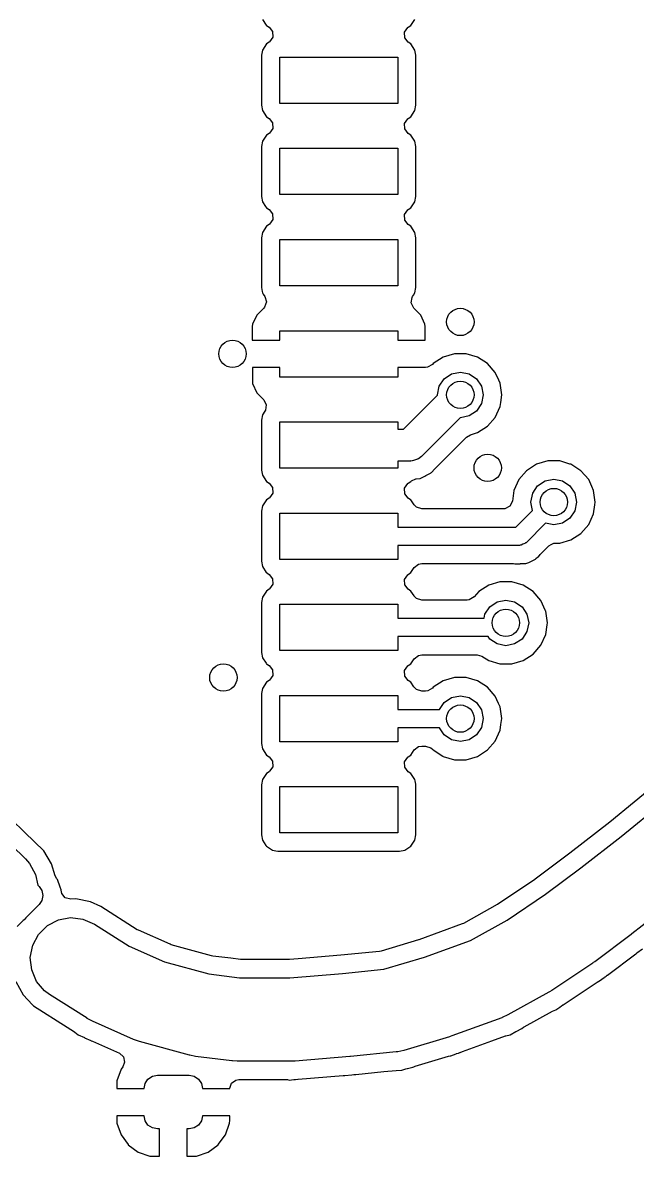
# Model space of a CAD drawing. Extents: x 100.3 to 197.2, y -144.7 to -85.3.
# Drawn here: x 148.55 to 155.29, y -128.05 to -115.62 of the extents above; entities that cross this region are included whole.
import ezdxf

# ---------------------------------------------------------------- set-up
doc = ezdxf.new("R2010")
doc.units = 0
doc.layers.add('BLACK', color=7, linetype='CONTINUOUS')

msp = doc.modelspace()

# ---------------------------------------------------------------- linework, layer by layer
at = {"layer": 'BLACK', "linetype": 'CONTINUOUS'}
for p, q in [((151.179, -115.582), (151.22, -115.644)), ((152.807, -115.649), (152.852, -115.582)), ((151.22, -115.644), (151.223, -115.649)), ((151.223, -115.649), (151.223, -115.649)), ((151.223, -115.649), (151.252, -115.668)), ((151.252, -115.668), (151.289, -115.716)), ((151.289, -115.716), (151.292, -115.777)), ((152.739, -115.723), (152.773, -115.672)), ((152.741, -115.784), (152.739, -115.723)), ((152.773, -115.672), (152.779, -115.668)), ((152.779, -115.668), (152.807, -115.649)), ((151.223, -115.851), (151.179, -115.918)), ((151.252, -115.832), (151.223, -115.851)), ((151.223, -115.851), (151.223, -115.851)), ((151.258, -115.828), (151.252, -115.832)), ((151.292, -115.777), (151.258, -115.828)), ((152.779, -115.832), (152.741, -115.784)), ((152.807, -115.851), (152.779, -115.832)), ((152.852, -115.918), (152.807, -115.851)), ((151.179, -115.918), (151.167, -115.976)), ((151.167, -115.976), (151.167, -115.976)), ((151.167, -115.976), (151.167, -116.524)), ((151.179, -115.918), (151.179, -115.918)), ((152.863, -115.976), (152.852, -115.918)), ((152.863, -116.524), (152.863, -115.976)), ((151.368, -116.504), (151.368, -115.996)), ((151.368, -115.996), (152.663, -115.996)), ((152.663, -115.996), (152.663, -116.504)), ((151.167, -116.524), (151.167, -116.524)), ((151.167, -116.524), (151.179, -116.582)), ((151.179, -116.582), (151.179, -116.582)), ((151.179, -116.582), (151.223, -116.649)), ((152.663, -116.504), (151.368, -116.504)), ((152.807, -116.649), (152.852, -116.582)), ((152.852, -116.582), (152.863, -116.524)), ((151.223, -116.649), (151.223, -116.649)), ((151.223, -116.649), (151.223, -116.649)), ((151.223, -116.649), (151.252, -116.668)), ((151.252, -116.668), (151.289, -116.716)), ((151.289, -116.716), (151.292, -116.777)), ((152.739, -116.723), (152.773, -116.672)), ((152.741, -116.784), (152.739, -116.723)), ((152.773, -116.672), (152.779, -116.668)), ((152.779, -116.668), (152.807, -116.649)), ((151.223, -116.851), (151.179, -116.918)), ((151.252, -116.832), (151.223, -116.851)), ((151.223, -116.851), (151.223, -116.851)), ((151.258, -116.828), (151.252, -116.832)), ((151.292, -116.777), (151.258, -116.828)), ((152.779, -116.832), (152.741, -116.784)), ((152.807, -116.851), (152.779, -116.832)), ((152.852, -116.918), (152.807, -116.851)), ((151.179, -116.918), (151.167, -116.976)), ((151.167, -116.976), (151.167, -116.976)), ((151.167, -116.976), (151.167, -117.524)), ((151.179, -116.918), (151.179, -116.918)), ((152.863, -116.976), (152.852, -116.918)), ((152.863, -117.524), (152.863, -116.976)), ((151.368, -117.504), (151.368, -116.996)), ((151.368, -116.996), (152.663, -116.996)), ((152.663, -116.996), (152.663, -117.504)), ((151.167, -117.524), (151.167, -117.524)), ((151.167, -117.524), (151.179, -117.582)), ((151.179, -117.582), (151.179, -117.582)), ((151.179, -117.582), (151.214, -117.635)), ((152.663, -117.504), (151.368, -117.504)), ((152.807, -117.649), (152.852, -117.582)), ((152.852, -117.582), (152.863, -117.524)), ((151.214, -117.635), (151.223, -117.649)), ((151.223, -117.649), (151.252, -117.668)), ((151.252, -117.668), (151.289, -117.716)), ((151.289, -117.716), (151.292, -117.777)), ((152.739, -117.723), (152.773, -117.672)), ((152.741, -117.784), (152.739, -117.723)), ((152.773, -117.672), (152.779, -117.668)), ((152.779, -117.668), (152.807, -117.649)), ((151.223, -117.851), (151.179, -117.918)), ((151.252, -117.832), (151.223, -117.851)), ((151.223, -117.851), (151.223, -117.851)), ((151.258, -117.828), (151.252, -117.832)), ((151.292, -117.777), (151.258, -117.828)), ((152.779, -117.832), (152.741, -117.784)), ((152.807, -117.851), (152.779, -117.832)), ((152.852, -117.918), (152.807, -117.851)), ((151.179, -117.918), (151.167, -117.976)), ((151.167, -117.976), (151.167, -117.976)), ((151.167, -117.976), (151.167, -118.524)), ((151.179, -117.918), (151.179, -117.918)), ((152.863, -117.976), (152.852, -117.918)), ((152.863, -118.524), (152.863, -117.976)), ((151.368, -118.504), (151.368, -117.996)), ((151.368, -117.996), (152.663, -117.996)), ((152.663, -117.996), (152.663, -118.504)), ((151.167, -118.524), (151.167, -118.524)), ((151.167, -118.524), (151.176, -118.567)), ((151.176, -118.567), (151.179, -118.582)), ((151.179, -118.582), (151.188, -118.596)), ((151.188, -118.596), (151.205, -118.622)), ((152.663, -118.504), (151.368, -118.504)), ((152.835, -118.607), (152.852, -118.582)), ((152.852, -118.582), (152.863, -118.524)), ((151.222, -118.68), (151.2, -118.738)), ((151.205, -118.622), (151.222, -118.68)), ((152.81, -118.692), (152.82, -118.632)), ((152.838, -118.747), (152.81, -118.692)), ((152.82, -118.632), (152.825, -118.622)), ((152.825, -118.622), (152.835, -118.607)), ((151.116, -118.824), (151.07, -118.926)), ((151.193, -118.747), (151.116, -118.824)), ((151.2, -118.738), (151.193, -118.747)), ((152.915, -118.824), (152.838, -118.747)), ((152.96, -118.926), (152.915, -118.824)), ((151.07, -118.926), (151.067, -118.951)), ((151.067, -118.951), (151.067, -119.1)), ((151.07, -118.926), (151.07, -118.926)), ((152.963, -118.951), (152.96, -118.926)), ((152.963, -119.1), (152.963, -118.951)), ((152.963, -118.951), (152.963, -118.951)), ((151.368, -119.1), (151.368, -118.996)), ((151.368, -118.996), (152.663, -118.996)), ((152.663, -118.996), (152.663, -119.1)), ((151.067, -119.1), (151.068, -119.1)), ((151.068, -119.1), (151.368, -119.1)), ((152.663, -119.1), (152.963, -119.1)), ((152.963, -119.1), (152.963, -119.1)), ((153.161, -119.286), (153.052, -119.356)), ((153.285, -119.249), (153.161, -119.286)), ((153.161, -119.286), (153.161, -119.286)), ((153.415, -119.249), (153.285, -119.249)), ((153.285, -119.249), (153.285, -119.249)), ((153.539, -119.286), (153.415, -119.249)), ((153.415, -119.249), (153.415, -119.249)), ((153.648, -119.356), (153.539, -119.286)), ((153.539, -119.286), (153.539, -119.286)), ((153.539, -119.286), (153.539, -119.286)), ((153.539, -119.286), (153.539, -119.286)), ((151.368, -119.4), (151.068, -119.4)), ((151.068, -119.4), (151.068, -119.4)), ((151.068, -119.4), (151.068, -119.549)), ((151.368, -119.504), (151.368, -119.4)), ((152.969, -119.4), (152.663, -119.4)), ((152.663, -119.4), (152.663, -119.504)), ((152.991, -119.397), (152.969, -119.4)), ((153.043, -119.366), (152.991, -119.397)), ((153.052, -119.356), (153.043, -119.366)), ((153.173, -119.523), (153.254, -119.469)), ((153.254, -119.469), (153.35, -119.45)), ((153.35, -119.45), (153.446, -119.469)), ((153.446, -119.469), (153.527, -119.523)), ((153.733, -119.454), (153.648, -119.356)), ((153.648, -119.356), (153.648, -119.356)), ((153.648, -119.356), (153.648, -119.356)), ((153.771, -119.537), (153.733, -119.454)), ((151.068, -119.549), (151.07, -119.574)), ((151.07, -119.574), (151.116, -119.676)), ((152.663, -119.504), (151.368, -119.504)), ((153.119, -119.604), (153.173, -119.523)), ((153.527, -119.523), (153.581, -119.604)), ((153.787, -119.572), (153.771, -119.537)), ((153.805, -119.7), (153.787, -119.572)), ((151.116, -119.676), (151.193, -119.753)), ((152.728, -120.075), (153.1, -119.702)), ((153.1, -119.7), (153.119, -119.604)), ((153.1, -119.702), (153.1, -119.7)), ((153.581, -119.604), (153.6, -119.7)), ((153.6, -119.7), (153.581, -119.796)), ((153.793, -119.783), (153.805, -119.7)), ((153.805, -119.7), (153.805, -119.7)), ((151.193, -119.753), (151.22, -119.808)), ((151.22, -119.808), (151.211, -119.868)), ((153.581, -119.796), (153.527, -119.877)), ((153.733, -119.946), (153.787, -119.828)), ((153.787, -119.828), (153.793, -119.783)), ((151.179, -119.918), (151.167, -119.976)), ((151.205, -119.878), (151.179, -119.918)), ((151.179, -119.918), (151.179, -119.918)), ((151.211, -119.868), (151.205, -119.878)), ((153.348, -119.95), (152.924, -120.374)), ((153.35, -119.95), (153.348, -119.95)), ((153.446, -119.931), (153.35, -119.95)), ((153.527, -119.877), (153.446, -119.931)), ((153.648, -120.044), (153.733, -119.946)), ((151.167, -119.976), (151.167, -119.976)), ((151.167, -119.976), (151.167, -120.524)), ((151.368, -120.504), (151.368, -119.996)), ((151.368, -119.996), (152.663, -119.996)), ((152.663, -119.996), (152.663, -120.075)), ((152.663, -120.075), (152.728, -120.075)), ((153.539, -120.114), (153.648, -120.044)), ((153.24, -120.341), (153.419, -120.162)), ((153.419, -120.162), (153.461, -120.137)), ((153.461, -120.137), (153.539, -120.114)), ((153.072, -120.509), (153.24, -120.341)), ((152.8, -120.425), (152.663, -120.425)), ((152.663, -120.425), (152.663, -120.504)), ((152.805, -120.424), (152.8, -120.425)), ((152.811, -120.425), (152.805, -120.424)), ((152.846, -120.414), (152.811, -120.425)), ((152.881, -120.405), (152.846, -120.414)), ((152.885, -120.401), (152.881, -120.405)), ((152.891, -120.4), (152.885, -120.401)), ((152.924, -120.374), (152.891, -120.4)), ((154.186, -120.461), (154.077, -120.531)), ((154.31, -120.424), (154.186, -120.461)), ((154.186, -120.461), (154.186, -120.461)), ((154.44, -120.424), (154.31, -120.424)), ((154.31, -120.424), (154.31, -120.424)), ((154.553, -120.458), (154.44, -120.424)), ((154.44, -120.424), (154.44, -120.424)), ((154.564, -120.461), (154.553, -120.458)), ((154.673, -120.531), (154.564, -120.461)), ((154.564, -120.461), (154.564, -120.461)), ((154.564, -120.461), (154.564, -120.461)), ((151.167, -120.524), (151.167, -120.524)), ((151.167, -120.524), (151.179, -120.582)), ((151.179, -120.582), (151.179, -120.582)), ((151.179, -120.582), (151.223, -120.649)), ((152.663, -120.504), (151.368, -120.504)), ((152.924, -120.61), (152.961, -120.59)), ((152.961, -120.59), (152.971, -120.584)), ((152.971, -120.584), (152.973, -120.583)), ((152.973, -120.583), (152.985, -120.577)), ((152.985, -120.577), (153.021, -120.56)), ((153.021, -120.56), (153.028, -120.555)), ((153.021, -120.56), (153.021, -120.56)), ((153.028, -120.555), (153.034, -120.55)), ((153.034, -120.55), (153.07, -120.511)), ((153.034, -120.55), (153.034, -120.55)), ((153.034, -120.55), (153.034, -120.55)), ((153.07, -120.511), (153.072, -120.509)), ((154.077, -120.531), (153.992, -120.629)), ((154.758, -120.629), (154.673, -120.531)), ((154.673, -120.531), (154.673, -120.531)), ((154.673, -120.531), (154.673, -120.531)), ((151.223, -120.649), (151.223, -120.649)), ((151.223, -120.649), (151.223, -120.649)), ((151.223, -120.649), (151.252, -120.668)), ((151.252, -120.668), (151.289, -120.716)), ((152.739, -120.723), (152.773, -120.672)), ((152.773, -120.672), (152.779, -120.668)), ((152.779, -120.668), (152.807, -120.649)), ((152.807, -120.649), (152.808, -120.648)), ((152.807, -120.649), (152.807, -120.649)), ((152.807, -120.649), (152.807, -120.649)), ((152.808, -120.648), (152.816, -120.643)), ((152.816, -120.644), (152.862, -120.621)), ((152.816, -120.643), (152.816, -120.644)), ((152.862, -120.621), (152.865, -120.62)), ((152.865, -120.62), (152.909, -120.615)), ((152.909, -120.615), (152.916, -120.613)), ((152.909, -120.615), (152.909, -120.615)), ((152.916, -120.613), (152.924, -120.61)), ((152.924, -120.61), (152.924, -120.61)), ((153.992, -120.629), (153.938, -120.747)), ((154.144, -120.779), (154.198, -120.698)), ((154.198, -120.698), (154.279, -120.644)), ((154.279, -120.644), (154.375, -120.625)), ((154.375, -120.625), (154.471, -120.644)), ((154.471, -120.644), (154.552, -120.698)), ((154.552, -120.698), (154.606, -120.779)), ((154.792, -120.704), (154.758, -120.629)), ((154.812, -120.747), (154.792, -120.704)), ((151.252, -120.832), (151.223, -120.851)), ((151.258, -120.828), (151.252, -120.832)), ((151.292, -120.777), (151.258, -120.828)), ((151.289, -120.716), (151.292, -120.777)), ((152.741, -120.784), (152.739, -120.723)), ((152.779, -120.832), (152.741, -120.784)), ((152.803, -120.849), (152.779, -120.832)), ((153.938, -120.747), (153.921, -120.865)), ((154.125, -120.875), (154.144, -120.779)), ((154.606, -120.779), (154.625, -120.875)), ((154.83, -120.875), (154.812, -120.747)), ((151.179, -120.918), (151.167, -120.976)), ((151.223, -120.851), (151.179, -120.918)), ((151.179, -120.918), (151.179, -120.918)), ((151.223, -120.851), (151.223, -120.851)), ((152.807, -120.851), (152.803, -120.849)), ((152.844, -120.906), (152.807, -120.851)), ((152.868, -120.931), (152.844, -120.906)), ((152.926, -120.95), (152.868, -120.931)), ((153.823, -120.95), (152.926, -120.95)), ((153.84, -120.948), (153.823, -120.95)), ((153.894, -120.919), (153.84, -120.948)), ((153.921, -120.865), (153.894, -120.919)), ((154.143, -120.966), (154.125, -120.875)), ((154.625, -120.875), (154.606, -120.971)), ((154.812, -121.003), (154.826, -120.906)), ((154.826, -120.906), (154.83, -120.875)), ((154.83, -120.875), (154.83, -120.875)), ((151.167, -120.976), (151.167, -120.976)), ((151.167, -120.976), (151.167, -121.524)), ((151.368, -121.504), (151.368, -120.996)), ((151.368, -120.996), (152.663, -120.996)), ((152.663, -120.996), (152.663, -121.15)), ((153.959, -121.15), (154.143, -120.966)), ((154.552, -121.052), (154.471, -121.106)), ((154.606, -120.971), (154.552, -121.052)), ((154.758, -121.121), (154.812, -121.003)), ((152.663, -121.15), (153.959, -121.15)), ((154.284, -121.107), (154.071, -121.321)), ((154.375, -121.125), (154.284, -121.107)), ((154.471, -121.106), (154.375, -121.125)), ((154.673, -121.219), (154.758, -121.121)), ((154.059, -121.331), (154.037, -121.338)), ((154.064, -121.324), (154.059, -121.331)), ((154.071, -121.321), (154.064, -121.324)), ((154.347, -121.341), (154.375, -121.327)), ((154.375, -121.327), (154.39, -121.325)), ((154.39, -121.325), (154.44, -121.325)), ((154.44, -121.325), (154.564, -121.289)), ((154.44, -121.325), (154.44, -121.325)), ((154.564, -121.289), (154.673, -121.219)), ((154, -121.35), (152.663, -121.35)), ((152.663, -121.35), (152.663, -121.504)), ((154.008, -121.348), (154, -121.35)), ((154.016, -121.349), (154.008, -121.348)), ((154.037, -121.338), (154.016, -121.349)), ((154.206, -121.476), (154.225, -121.45)), ((154.225, -121.45), (154.23, -121.445)), ((154.23, -121.445), (154.32, -121.354)), ((154.32, -121.354), (154.347, -121.341)), ((151.167, -121.524), (151.167, -121.524)), ((151.167, -121.524), (151.179, -121.582)), ((151.179, -121.582), (151.179, -121.582)), ((151.179, -121.582), (151.221, -121.646)), ((152.663, -121.504), (151.368, -121.504)), ((152.844, -121.594), (152.892, -121.557)), ((152.892, -121.557), (152.926, -121.55)), ((152.926, -121.55), (153.935, -121.55)), ((153.935, -121.55), (153.949, -121.553)), ((153.949, -121.553), (153.949, -121.552)), ((153.949, -121.552), (153.958, -121.553)), ((153.958, -121.553), (153.967, -121.552)), ((153.958, -121.553), (153.958, -121.553)), ((153.958, -121.553), (153.958, -121.553)), ((153.958, -121.553), (153.958, -121.553)), ((153.967, -121.552), (154.006, -121.551)), ((154.006, -121.551), (154.008, -121.55)), ((154.008, -121.55), (154.028, -121.55)), ((154.028, -121.55), (154.028, -121.55)), ((154.028, -121.55), (154.031, -121.55)), ((154.031, -121.55), (154.038, -121.549)), ((154.038, -121.549), (154.07, -121.548)), ((154.07, -121.548), (154.079, -121.544)), ((154.079, -121.544), (154.101, -121.537)), ((154.101, -121.537), (154.11, -121.535)), ((154.11, -121.535), (154.138, -121.518)), ((154.138, -121.518), (154.144, -121.515)), ((154.144, -121.515), (154.173, -121.502)), ((154.173, -121.502), (154.18, -121.495)), ((154.18, -121.495), (154.198, -121.481)), ((154.198, -121.481), (154.206, -121.476)), ((151.221, -121.646), (151.223, -121.649)), ((151.223, -121.649), (151.223, -121.649)), ((151.223, -121.649), (151.252, -121.668)), ((151.252, -121.668), (151.289, -121.716)), ((152.739, -121.723), (152.773, -121.672)), ((152.773, -121.672), (152.779, -121.668)), ((152.779, -121.668), (152.807, -121.649)), ((152.807, -121.649), (152.844, -121.594)), ((151.252, -121.832), (151.223, -121.851)), ((151.258, -121.828), (151.252, -121.832)), ((151.292, -121.777), (151.258, -121.828)), ((151.289, -121.716), (151.292, -121.777)), ((152.741, -121.784), (152.739, -121.723)), ((152.779, -121.832), (152.741, -121.784)), ((152.807, -121.851), (152.779, -121.832)), ((153.661, -121.786), (153.552, -121.856)), ((153.785, -121.749), (153.661, -121.786)), ((153.661, -121.786), (153.661, -121.786)), ((153.915, -121.749), (153.785, -121.749)), ((153.785, -121.749), (153.785, -121.749)), ((154.039, -121.786), (153.915, -121.749)), ((153.915, -121.749), (153.915, -121.749)), ((154.148, -121.856), (154.039, -121.786)), ((154.039, -121.786), (154.039, -121.786)), ((154.039, -121.786), (154.039, -121.786)), ((154.039, -121.786), (154.039, -121.786)), ((151.179, -121.918), (151.167, -121.976)), ((151.223, -121.851), (151.179, -121.918)), ((151.179, -121.918), (151.179, -121.918)), ((151.223, -121.851), (151.223, -121.851)), ((152.842, -121.903), (152.807, -121.851)), ((152.844, -121.906), (152.842, -121.903)), ((152.868, -121.931), (152.844, -121.906)), ((152.926, -121.95), (152.868, -121.931)), ((153.426, -121.95), (152.926, -121.95)), ((153.448, -121.947), (153.426, -121.95)), ((153.501, -121.915), (153.448, -121.947)), ((153.552, -121.856), (153.501, -121.915)), ((153.754, -121.969), (153.85, -121.95)), ((153.85, -121.95), (153.946, -121.969)), ((154.233, -121.954), (154.148, -121.856)), ((154.148, -121.856), (154.148, -121.856)), ((154.148, -121.856), (154.148, -121.856)), ((154.285, -122.069), (154.233, -121.954)), ((151.167, -121.976), (151.167, -121.976)), ((151.167, -121.976), (151.167, -122.524)), ((151.368, -122.504), (151.368, -121.996)), ((151.368, -121.996), (152.663, -121.996)), ((152.663, -121.996), (152.663, -122.15)), ((153.619, -122.104), (153.673, -122.023)), ((153.673, -122.023), (153.754, -121.969)), ((153.946, -121.969), (154.027, -122.023)), ((154.027, -122.023), (154.081, -122.104)), ((154.287, -122.072), (154.285, -122.069)), ((154.305, -122.2), (154.287, -122.072)), ((152.663, -122.15), (153.61, -122.15)), ((153.61, -122.15), (153.619, -122.104)), ((154.081, -122.104), (154.1, -122.2)), ((154.1, -122.2), (154.081, -122.296)), ((154.302, -122.22), (154.305, -122.2)), ((154.305, -122.2), (154.305, -122.2)), ((154.081, -122.296), (154.027, -122.377)), ((154.233, -122.446), (154.287, -122.328)), ((154.287, -122.328), (154.302, -122.22)), ((153.655, -122.35), (152.663, -122.35)), ((152.663, -122.35), (152.663, -122.504)), ((153.673, -122.377), (153.655, -122.35)), ((153.754, -122.431), (153.673, -122.377)), ((153.85, -122.45), (153.754, -122.431)), ((153.946, -122.431), (153.85, -122.45)), ((154.027, -122.377), (153.946, -122.431)), ((154.148, -122.544), (154.233, -122.446)), ((151.167, -122.524), (151.167, -122.524)), ((151.167, -122.524), (151.179, -122.582)), ((152.663, -122.504), (151.368, -122.504)), ((152.844, -122.594), (152.892, -122.557)), ((152.892, -122.557), (152.926, -122.551)), ((152.926, -122.551), (153.533, -122.551)), ((153.533, -122.551), (153.587, -122.566)), ((153.587, -122.566), (153.661, -122.614)), ((154.039, -122.614), (154.148, -122.544)), ((151.179, -122.582), (151.179, -122.582)), ((151.179, -122.582), (151.219, -122.643)), ((151.219, -122.643), (151.223, -122.649)), ((151.223, -122.649), (151.223, -122.649)), ((151.223, -122.649), (151.252, -122.668)), ((151.252, -122.668), (151.289, -122.716)), ((152.739, -122.723), (152.773, -122.672)), ((152.773, -122.672), (152.779, -122.668)), ((152.779, -122.668), (152.807, -122.649)), ((152.807, -122.649), (152.844, -122.594)), ((153.661, -122.614), (153.785, -122.65)), ((153.785, -122.65), (153.785, -122.65)), ((153.785, -122.65), (153.915, -122.65)), ((153.915, -122.65), (154.039, -122.614)), ((153.915, -122.65), (153.915, -122.65)), ((151.258, -122.828), (151.252, -122.832)), ((151.292, -122.777), (151.258, -122.828)), ((151.289, -122.716), (151.292, -122.777)), ((152.741, -122.784), (152.739, -122.723)), ((152.779, -122.832), (152.741, -122.784)), ((153.285, -122.8), (153.161, -122.836)), ((153.415, -122.8), (153.285, -122.8)), ((153.285, -122.8), (153.285, -122.8)), ((153.537, -122.836), (153.415, -122.8)), ((153.415, -122.8), (153.415, -122.8)), ((151.179, -122.918), (151.167, -122.976)), ((151.223, -122.851), (151.179, -122.918)), ((151.179, -122.918), (151.179, -122.918)), ((151.252, -122.832), (151.223, -122.851)), ((151.223, -122.851), (151.223, -122.851)), ((152.807, -122.851), (152.779, -122.832)), ((152.84, -122.9), (152.807, -122.851)), ((152.844, -122.906), (152.84, -122.9)), ((152.868, -122.931), (152.844, -122.906)), ((152.926, -122.95), (152.868, -122.931)), ((152.969, -122.95), (152.926, -122.95)), ((152.992, -122.947), (152.969, -122.95)), ((153.044, -122.915), (152.992, -122.947)), ((153.052, -122.906), (153.044, -122.915)), ((153.161, -122.836), (153.052, -122.906)), ((153.052, -122.906), (153.052, -122.906)), ((153.161, -122.836), (153.161, -122.836)), ((153.539, -122.836), (153.537, -122.836)), ((153.648, -122.906), (153.539, -122.836)), ((153.539, -122.836), (153.539, -122.836)), ((153.539, -122.836), (153.539, -122.836)), ((153.733, -123.004), (153.648, -122.906)), ((153.648, -122.906), (153.648, -122.906)), ((153.648, -122.906), (153.648, -122.906)), ((151.167, -122.976), (151.167, -122.976)), ((151.167, -122.976), (151.167, -123.524)), ((151.368, -123.504), (151.368, -122.996)), ((151.368, -122.996), (152.663, -122.996)), ((152.663, -122.996), (152.663, -123.15)), ((153.122, -123.15), (153.173, -123.073)), ((153.173, -123.073), (153.254, -123.019)), ((153.254, -123.019), (153.35, -123)), ((153.35, -123), (153.446, -123.019)), ((153.446, -123.019), (153.527, -123.073)), ((153.527, -123.073), (153.581, -123.154)), ((153.77, -123.084), (153.733, -123.004)), ((152.663, -123.15), (153.122, -123.15)), ((153.581, -123.154), (153.6, -123.25)), ((153.787, -123.122), (153.77, -123.084)), ((153.805, -123.25), (153.787, -123.122)), ((153.6, -123.25), (153.581, -123.346)), ((153.787, -123.378), (153.796, -123.314)), ((153.796, -123.314), (153.805, -123.25)), ((153.805, -123.25), (153.805, -123.25)), ((153.122, -123.35), (152.663, -123.35)), ((152.663, -123.35), (152.663, -123.504)), ((153.173, -123.427), (153.122, -123.35)), ((153.254, -123.481), (153.173, -123.427)), ((153.527, -123.427), (153.446, -123.481)), ((153.581, -123.346), (153.527, -123.427)), ((153.733, -123.496), (153.787, -123.378)), ((151.167, -123.524), (151.167, -123.524)), ((151.167, -123.524), (151.179, -123.582)), ((152.663, -123.504), (151.368, -123.504)), ((152.844, -123.594), (152.892, -123.557)), ((152.892, -123.557), (152.926, -123.551)), ((152.926, -123.551), (152.969, -123.551)), ((152.969, -123.551), (153.027, -123.569)), ((153.027, -123.569), (153.044, -123.585)), ((153.35, -123.5), (153.254, -123.481)), ((153.446, -123.481), (153.35, -123.5)), ((153.648, -123.594), (153.733, -123.496)), ((151.179, -123.582), (151.179, -123.582)), ((151.179, -123.582), (151.223, -123.649)), ((151.223, -123.649), (151.223, -123.649)), ((151.223, -123.649), (151.252, -123.668)), ((151.252, -123.668), (151.289, -123.716)), ((152.739, -123.723), (152.773, -123.672)), ((152.773, -123.672), (152.779, -123.668)), ((152.779, -123.668), (152.807, -123.649)), ((152.807, -123.649), (152.844, -123.594)), ((153.044, -123.585), (153.052, -123.594)), ((153.052, -123.594), (153.052, -123.594)), ((153.052, -123.594), (153.157, -123.661)), ((153.157, -123.661), (153.161, -123.664)), ((153.161, -123.664), (153.285, -123.701)), ((153.415, -123.701), (153.539, -123.664)), ((153.539, -123.664), (153.648, -123.594)), ((148.572, -124.5), (147.847, -123.796)), ((151.292, -123.777), (151.258, -123.828)), ((151.289, -123.716), (151.292, -123.777)), ((152.741, -123.784), (152.739, -123.723)), ((152.779, -123.832), (152.741, -123.784)), ((153.285, -123.701), (153.285, -123.701)), ((153.285, -123.701), (153.415, -123.701)), ((153.415, -123.701), (153.415, -123.701)), ((151.179, -123.918), (151.167, -123.976)), ((151.223, -123.851), (151.179, -123.918)), ((151.179, -123.918), (151.179, -123.918)), ((151.252, -123.832), (151.223, -123.851)), ((151.223, -123.851), (151.223, -123.851)), ((151.258, -123.828), (151.252, -123.832)), ((152.807, -123.851), (152.779, -123.832)), ((152.845, -123.908), (152.807, -123.851)), ((152.807, -123.851), (152.807, -123.851)), ((152.852, -123.918), (152.845, -123.908)), ((152.855, -123.934), (152.852, -123.918)), ((152.861, -123.967), (152.855, -123.934)), ((147.737, -123.968), (148.579, -124.787)), ((151.167, -123.976), (151.167, -123.976)), ((151.167, -123.976), (151.167, -124.524)), ((151.368, -124.504), (151.368, -123.996)), ((151.368, -123.996), (152.663, -123.996)), ((152.663, -123.996), (152.663, -124.504)), ((152.863, -123.976), (152.861, -123.967)), ((152.863, -124.524), (152.863, -123.976)), ((155.524, -123.948), (154.99, -124.385)), ((155.115, -124.542), (155.654, -124.101)), ((154.989, -124.386), (154.551, -124.727)), ((154.99, -124.385), (154.989, -124.386)), ((148.779, -124.701), (148.572, -124.5)), ((151.167, -124.524), (151.167, -124.524)), ((151.167, -124.524), (151.179, -124.582)), ((152.663, -124.504), (151.368, -124.504)), ((152.852, -124.582), (152.863, -124.524)), ((154.672, -124.886), (155.115, -124.542)), ((151.179, -124.582), (151.179, -124.582)), ((151.179, -124.582), (151.217, -124.64)), ((151.217, -124.64), (151.223, -124.649)), ((151.223, -124.649), (151.289, -124.693)), ((152.741, -124.693), (152.807, -124.649)), ((152.807, -124.649), (152.852, -124.582)), ((148.579, -124.787), (148.624, -124.838)), ((148.865, -124.843), (148.779, -124.701)), ((151.289, -124.693), (151.324, -124.7)), ((151.324, -124.7), (151.348, -124.704)), ((151.348, -124.704), (151.348, -124.704)), ((151.348, -124.704), (151.348, -124.704)), ((151.348, -124.704), (151.348, -124.704)), ((151.348, -124.704), (152.683, -124.704)), ((152.683, -124.704), (152.741, -124.693)), ((152.683, -124.704), (152.683, -124.704)), ((154.551, -124.727), (154.171, -125.012)), ((148.624, -124.838), (148.69, -124.958)), ((148.906, -124.975), (148.865, -124.843)), ((154.286, -125.176), (154.672, -124.886)), ((148.69, -124.958), (148.714, -125.075)), ((148.922, -125.007), (148.906, -124.975)), ((148.929, -125.016), (148.922, -125.007)), ((148.959, -125.097), (148.929, -125.016)), ((154.169, -125.013), (153.759, -125.287)), ((154.171, -125.012), (154.169, -125.013)), ((148.714, -125.075), (148.729, -125.09)), ((148.729, -125.09), (148.759, -125.136)), ((148.759, -125.136), (148.77, -125.189)), ((148.77, -125.189), (148.759, -125.243)), ((148.97, -125.129), (148.959, -125.097)), ((148.97, -125.132), (148.97, -125.129)), ((148.977, -125.169), (148.97, -125.132)), ((149.016, -125.216), (148.977, -125.169)), ((153.862, -125.459), (154.286, -125.176)), ((148.729, -125.288), (148.584, -125.433)), ((148.759, -125.243), (148.729, -125.288)), ((149.076, -125.231), (149.016, -125.216)), ((149.131, -125.227), (149.076, -125.231)), ((149.294, -125.259), (149.131, -125.227)), ((149.131, -125.227), (149.131, -125.227)), ((149.131, -125.227), (149.131, -125.227)), ((149.407, -125.312), (149.294, -125.259)), ((149.294, -125.259), (149.294, -125.259)), ((149.805, -125.565), (149.407, -125.312)), ((149.407, -125.312), (149.407, -125.312)), ((153.755, -125.289), (153.383, -125.496)), ((153.759, -125.287), (153.755, -125.289)), ((155.681, -125.261), (155.231, -125.611)), ((148.584, -125.433), (148.563, -125.458)), ((148.94, -125.457), (149.074, -125.432)), ((149.074, -125.432), (149.21, -125.448)), ((148.552, -125.465), (148.488, -125.529)), ((148.563, -125.458), (148.552, -125.465)), ((148.723, -125.616), (148.819, -125.52)), ((148.819, -125.52), (148.94, -125.457)), ((149.21, -125.448), (149.335, -125.503)), ((149.335, -125.503), (149.717, -125.746)), ((153.369, -125.502), (152.894, -125.675)), ((153.383, -125.496), (153.369, -125.502)), ((153.46, -125.682), (153.862, -125.459)), ((148.658, -125.736), (148.723, -125.616)), ((149.818, -125.571), (149.805, -125.565)), ((150.165, -125.725), (149.818, -125.571)), ((152.891, -125.676), (152.481, -125.799)), ((152.894, -125.675), (152.891, -125.676)), ((152.956, -125.866), (153.46, -125.682)), ((155.225, -125.616), (154.825, -125.916)), ((155.226, -125.614), (155.225, -125.616)), ((155.231, -125.611), (155.226, -125.614)), ((148.632, -125.87), (148.658, -125.736)), ((149.717, -125.746), (150.104, -125.918)), ((150.179, -125.73), (150.165, -125.725)), ((150.621, -125.851), (150.179, -125.73)), ((152.462, -125.803), (152.04, -125.845)), ((152.481, -125.799), (152.462, -125.803)), ((155.288, -125.82), (155.349, -125.773)), ((148.647, -126.006), (148.632, -125.87)), ((150.104, -125.918), (150.589, -126.05)), ((150.635, -125.854), (150.621, -125.851)), ((150.833, -125.878), (150.635, -125.854)), ((150.938, -125.892), (150.833, -125.878)), ((150.944, -125.892), (150.938, -125.892)), ((151.471, -125.892), (150.944, -125.892)), ((151.475, -125.892), (151.471, -125.892)), ((151.569, -125.884), (151.475, -125.892)), ((152.04, -125.845), (151.569, -125.884)), ((152.511, -125.999), (152.956, -125.866)), ((154.804, -125.931), (154.354, -126.231)), ((154.809, -125.926), (154.804, -125.931)), ((154.825, -125.916), (154.809, -125.926)), ((154.965, -126.062), (155.274, -125.83)), ((155.274, -125.83), (155.283, -125.824)), ((155.283, -125.824), (155.288, -125.82)), ((155.283, -125.824), (155.283, -125.824)), ((155.288, -125.82), (155.288, -125.82)), ((148.701, -126.131), (148.647, -126.006)), ((150.589, -126.05), (150.928, -126.093)), ((151.481, -126.093), (152.058, -126.044)), ((152.058, -126.044), (152.511, -125.999)), ((148.473, -126.134), (148.553, -126.279)), ((148.789, -126.235), (148.701, -126.131)), ((150.928, -126.093), (151.481, -126.093)), ((154.478, -126.389), (154.853, -126.139)), ((154.853, -126.139), (154.87, -126.13)), ((154.87, -126.13), (154.878, -126.126)), ((154.878, -126.126), (154.929, -126.088)), ((154.929, -126.088), (154.931, -126.087)), ((154.931, -126.087), (154.94, -126.081)), ((154.94, -126.081), (154.949, -126.075)), ((154.949, -126.075), (154.962, -126.064)), ((154.962, -126.064), (154.965, -126.062)), ((148.553, -126.279), (148.553, -126.279)), ((148.553, -126.279), (148.656, -126.389)), ((148.844, -126.276), (148.789, -126.235)), ((149.255, -126.536), (148.844, -126.276)), ((154.322, -126.25), (153.872, -126.5)), ((154.329, -126.245), (154.322, -126.25)), ((154.354, -126.231), (154.329, -126.245)), ((148.656, -126.389), (148.667, -126.4)), ((148.667, -126.4), (149.036, -126.635)), ((154.396, -126.444), (154.441, -126.413)), ((154.441, -126.413), (154.445, -126.411)), ((154.445, -126.411), (154.456, -126.405)), ((154.456, -126.405), (154.476, -126.39)), ((154.476, -126.39), (154.478, -126.389)), ((149.256, -126.537), (149.255, -126.536)), ((149.314, -126.568), (149.256, -126.537)), ((153.806, -126.53), (153.256, -126.73)), ((153.808, -126.529), (153.806, -126.53)), ((153.81, -126.529), (153.808, -126.529)), ((153.872, -126.5), (153.81, -126.529)), ((154.049, -126.631), (154.363, -126.457)), ((154.363, -126.457), (154.378, -126.45)), ((154.378, -126.45), (154.396, -126.444)), ((149.036, -126.635), (149.116, -126.686)), ((149.764, -126.768), (149.314, -126.568)), ((153.897, -126.716), (153.96, -126.681)), ((153.96, -126.681), (153.961, -126.68)), ((153.961, -126.68), (154.025, -126.647)), ((154.025, -126.647), (154.042, -126.635)), ((154.025, -126.647), (154.025, -126.647)), ((154.042, -126.635), (154.049, -126.631)), ((149.116, -126.686), (149.121, -126.689)), ((149.121, -126.689), (149.157, -126.718)), ((149.157, -126.718), (149.157, -126.718)), ((149.157, -126.718), (149.157, -126.718)), ((149.157, -126.718), (149.226, -126.748)), ((149.226, -126.748), (149.227, -126.749)), ((149.227, -126.749), (149.295, -126.781)), ((149.295, -126.781), (149.295, -126.781)), ((149.295, -126.781), (149.301, -126.783)), ((149.301, -126.783), (149.301, -126.783)), ((149.301, -126.783), (149.313, -126.787)), ((149.313, -126.787), (149.609, -126.918)), ((149.765, -126.768), (149.764, -126.768)), ((149.765, -126.769), (149.765, -126.768)), ((149.83, -126.791), (149.765, -126.769)), ((150.38, -126.941), (149.83, -126.791)), ((153.231, -126.738), (152.731, -126.888)), ((153.238, -126.735), (153.231, -126.738)), ((153.256, -126.73), (153.238, -126.735)), ((153.374, -126.9), (153.694, -126.784)), ((153.694, -126.784), (153.844, -126.73)), ((153.844, -126.73), (153.848, -126.728)), ((153.848, -126.728), (153.897, -126.716)), ((149.609, -126.918), (149.654, -126.959)), ((152.646, -126.905), (152.146, -126.955)), ((152.655, -126.903), (152.646, -126.905)), ((152.665, -126.903), (152.655, -126.903)), ((152.731, -126.888), (152.665, -126.903)), ((153.247, -126.947), (153.306, -126.925)), ((153.306, -126.925), (153.308, -126.924)), ((153.308, -126.924), (153.329, -126.918)), ((153.329, -126.918), (153.344, -126.911)), ((153.344, -126.911), (153.348, -126.91)), ((153.348, -126.91), (153.374, -126.9)), ((149.667, -127.019), (149.648, -127.068)), ((149.654, -126.959), (149.667, -127.019)), ((150.383, -126.942), (150.38, -126.941)), ((150.443, -126.954), (150.383, -126.942)), ((150.843, -127.004), (150.443, -126.954)), ((150.85, -127.004), (150.843, -127.004)), ((150.9, -127.007), (150.85, -127.004)), ((151.5, -127.007), (150.9, -127.007)), ((151.509, -127.006), (151.5, -127.007)), ((151.538, -127.006), (151.509, -127.006)), ((152.138, -126.956), (151.538, -127.006)), ((152.14, -126.955), (152.138, -126.956)), ((152.146, -126.955), (152.14, -126.955)), ((152.856, -127.06), (153.219, -126.951)), ((153.219, -126.951), (153.237, -126.948)), ((153.237, -126.948), (153.247, -126.947)), ((149.627, -127.096), (149.583, -127.223)), ((149.648, -127.068), (149.627, -127.096)), ((149.923, -127.203), (149.971, -127.171)), ((149.971, -127.171), (150.028, -127.16)), ((150.028, -127.16), (150.373, -127.16)), ((150.373, -127.16), (150.429, -127.171)), ((150.429, -127.171), (150.477, -127.203)), ((151.57, -127.204), (152.066, -127.163)), ((152.066, -127.163), (152.077, -127.164)), ((152.077, -127.164), (152.077, -127.163)), ((152.077, -127.163), (152.083, -127.163)), ((152.083, -127.163), (152.16, -127.155)), ((152.083, -127.163), (152.083, -127.163)), ((152.083, -127.163), (152.083, -127.163)), ((152.16, -127.155), (152.181, -127.154)), ((152.181, -127.154), (152.196, -127.152)), ((152.196, -127.152), (152.196, -127.152)), ((152.196, -127.152), (152.196, -127.152)), ((152.196, -127.152), (152.199, -127.152)), ((152.199, -127.152), (152.204, -127.151)), ((152.204, -127.151), (152.509, -127.12)), ((152.509, -127.12), (152.645, -127.107)), ((152.645, -127.107), (152.647, -127.107)), ((152.647, -127.107), (152.709, -127.104)), ((152.709, -127.104), (152.751, -127.092)), ((152.751, -127.092), (152.767, -127.087)), ((152.767, -127.087), (152.77, -127.086)), ((152.77, -127.086), (152.828, -127.073)), ((152.828, -127.073), (152.839, -127.067)), ((152.839, -127.067), (152.856, -127.06)), ((149.583, -127.223), (149.58, -127.254)), ((149.58, -127.254), (149.58, -127.305)), ((149.88, -127.305), (149.891, -127.251)), ((149.891, -127.251), (149.923, -127.203)), ((150.477, -127.203), (150.509, -127.251)), ((150.509, -127.251), (150.52, -127.305)), ((150.821, -127.304), (150.839, -127.249)), ((150.839, -127.249), (150.888, -127.213)), ((150.888, -127.213), (150.919, -127.208)), ((150.919, -127.208), (151.436, -127.208)), ((151.436, -127.208), (151.453, -127.209)), ((151.453, -127.209), (151.472, -127.213)), ((151.472, -127.213), (151.525, -127.208)), ((151.525, -127.208), (151.529, -127.208)), ((151.529, -127.208), (151.541, -127.208)), ((151.541, -127.208), (151.568, -127.205)), ((151.541, -127.208), (151.541, -127.208)), ((151.568, -127.205), (151.57, -127.204)), ((149.58, -127.305), (149.58, -127.305)), ((149.58, -127.305), (149.88, -127.305)), ((150.52, -127.305), (150.82, -127.305)), ((150.82, -127.305), (150.821, -127.304)), ((149.88, -127.605), (149.58, -127.605)), ((149.58, -127.605), (149.58, -127.605)), ((149.58, -127.605), (149.58, -127.656)), ((149.58, -127.656), (149.583, -127.687)), ((149.891, -127.659), (149.88, -127.605)), ((149.923, -127.707), (149.891, -127.659)), ((150.509, -127.659), (150.477, -127.707)), ((150.52, -127.605), (150.509, -127.659)), ((150.82, -127.605), (150.52, -127.605)), ((150.817, -127.687), (150.82, -127.656)), ((150.82, -127.656), (150.82, -127.605)), ((150.82, -127.605), (150.82, -127.605)), ((150.82, -127.656), (150.82, -127.656)), ((149.583, -127.687), (149.627, -127.814)), ((149.971, -127.739), (149.923, -127.707)), ((150.028, -127.75), (149.971, -127.739)), ((150.05, -127.75), (150.028, -127.75)), ((150.05, -128.05), (150.05, -127.75)), ((150.373, -127.75), (150.35, -127.75)), ((150.35, -127.75), (150.35, -128.05)), ((150.429, -127.739), (150.373, -127.75)), ((150.477, -127.707), (150.429, -127.739)), ((150.773, -127.814), (150.817, -127.687)), ((149.627, -127.814), (149.707, -127.922)), ((149.707, -127.922), (149.707, -127.923)), ((149.707, -127.923), (149.816, -128.003)), ((150.584, -128.003), (150.692, -127.923)), ((150.692, -127.923), (150.693, -127.922)), ((150.693, -127.922), (150.773, -127.814)), ((149.816, -128.003), (149.943, -128.047)), ((149.943, -128.047), (149.974, -128.05)), ((150.426, -128.05), (150.457, -128.047)), ((150.457, -128.047), (150.584, -128.003)), ((149.974, -128.05), (149.974, -128.05)), ((149.974, -128.05), (150.05, -128.05)), ((150.05, -128.05), (150.05, -128.05)), ((150.35, -128.05), (150.426, -128.05)), ((150.35, -128.05), (150.35, -128.05)), ((150.426, -128.05), (150.426, -128.05))]:
    msp.add_line(p, q, dxfattribs=at)
at = {"layer": 'BLACK'}
for centre in [(153.35, -118.9), (150.85, -119.25), (153.35, -119.7), (153.65, -120.5), (154.375, -120.875), (153.85, -122.2), (150.75, -122.8), (153.35, -123.25)]:
    msp.add_circle(centre, 0.15, dxfattribs=at)

doc.saveas('drawing.dxf')
